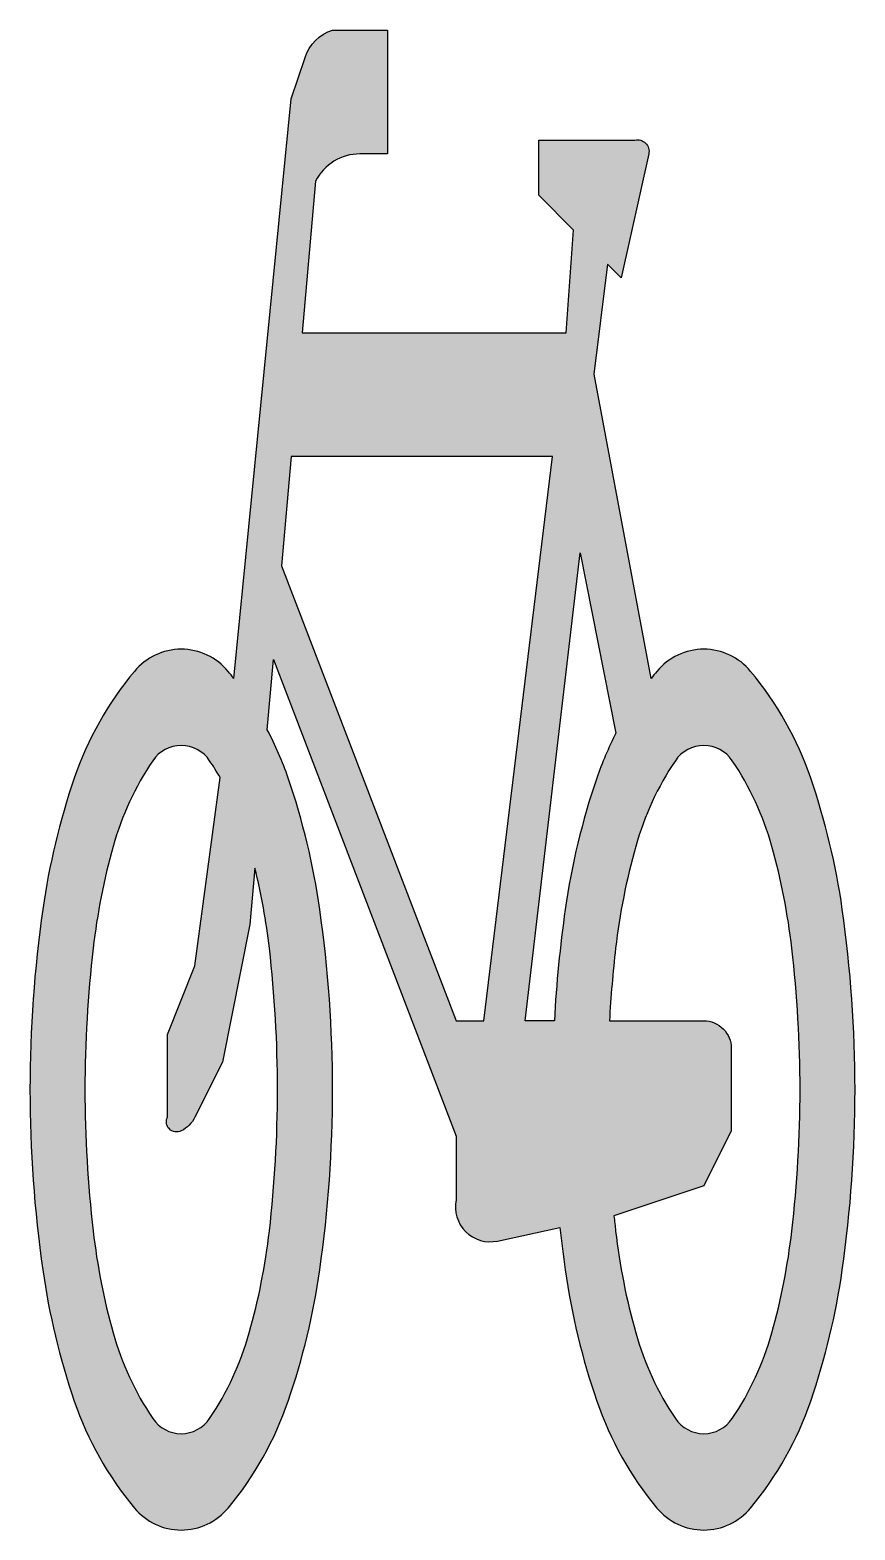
# Model space of a CAD drawing. Header units: metres. Extents: x -0.37 to 0.38, y 0 to 1.35.
import ezdxf

# ---------------------------------------------------------------- set-up
doc = ezdxf.new("R2010")
doc.units = ezdxf.units.M
doc.header["$LTSCALE"] = 0.2

msp = doc.modelspace()

# ---------------------------------------------------------------- hatches: boundary and pattern name
at = {"true_color": 0xfaf528}
h = msp.add_hatch(color=2, dxfattribs=at)
h.paths.add_polyline_path([(-0.045, 1.35), (-0.0698, 1.35), (-0.0698, 1.35), (-0.0945, 1.35, 0.236068), (-0.1193, 1.3252), (-0.1317, 1.2881), (-0.1833, 0.7663, 0.006813), (-0.1885, 0.7728, 0.22312), (-0.2308, 0.7927, 0.22312), (-0.273, 0.7728, 0.090648), (-0.3271, 0.6766, 0.047451), (-0.3555, 0.5586, 0.035374), (-0.367, 0.3963, 0.035374), (-0.3555, 0.2341, 0.047451), (-0.3271, 0.1161, 0.090648), (-0.273, 0.0198, 0.22312), (-0.2308, 0, 0.22312), (-0.1885, 0.0198, 0.090648), (-0.1344, 0.1161, 0.047451), (-0.106, 0.2341, 0.035374), (-0.0945, 0.3963, 0.035374), (-0.106, 0.5586, 0.047451), (-0.1344, 0.6766, 0.038864), (-0.1534, 0.7203), (-0.1478, 0.7835), (0.0169, 0.3546), (0.0169, 0.2972, 0.544665), (0.0541, 0.2601), (0.1103, 0.2722, 0.008345), (0.1151, 0.2341, 0.047451), (0.1435, 0.1161, 0.090648), (0.1976, 0.0198, 0.22312), (0.2399, 0, 0.22312), (0.2821, 0.0198, 0.090648), (0.3362, 0.1161, 0.047451), (0.3646, 0.2341, 0.035374), (0.3761, 0.3963, 0.035374), (0.3646, 0.5586, 0.047451), (0.3362, 0.6766, 0.090648), (0.2821, 0.7728, 0.22312), (0.2399, 0.7927, 0.22312), (0.1976, 0.7728, 0.006813), (0.1923, 0.7663), (0.1408, 1.0404), (0.1532, 1.1394), (0.1656, 1.1271), (0.1903, 1.2385, 0.548946), (0.1779, 1.2509), (0.0912, 1.2509), (0.0912, 1.2014), (0.1226, 1.17), (0.116, 1.0775), (-0.1219, 1.0775), (-0.1098, 1.214, -0.281777), (-0.0698, 1.2385), (-0.045, 1.2385)])
h.paths.add_polyline_path([(0.1036, 0.9661), (0.0417, 0.4583), (0.0169, 0.4583), (-0.1404, 0.8677), (-0.1317, 0.9661)], flags=16)
h.paths.add_polyline_path([(0.1284, 0.8794), (0.1608, 0.7172, 0.035986), (0.1435, 0.6766, 0.047451), (0.1151, 0.5586, 0.021905), (0.1053, 0.4583), (0.0789, 0.4583)], flags=16)
h.paths.add_polyline_path([(-0.2052, 0.6924, -0.01664), (-0.1958, 0.6774), (-0.2184, 0.5078), (-0.2432, 0.4459), (-0.2432, 0.3716, 0.720759), (-0.2308, 0.3592, 0.162278), (-0.2184, 0.3716), (-0.1936, 0.4211), (-0.1689, 0.545), (-0.1644, 0.5958, -0.030907), (-0.1514, 0.5236, -0.028874), (-0.1441, 0.3963, -0.028874), (-0.1514, 0.2691, -0.039407), (-0.1695, 0.1774, -0.080527), (-0.2052, 0.1003, -0.24906), (-0.2308, 0.0867, -0.24906), (-0.2564, 0.1003, -0.080527), (-0.2921, 0.1774, -0.039407), (-0.3101, 0.2691, -0.028874), (-0.3175, 0.3963, -0.028874), (-0.3101, 0.5236, -0.039407), (-0.2921, 0.6153, -0.080527), (-0.2564, 0.6924, -0.24906), (-0.2308, 0.706, -0.24906)], flags=16)
h.paths.add_polyline_path([(0.2399, 0.706, -0.24906), (0.2655, 0.6924, -0.080527), (0.3012, 0.6153, -0.039407), (0.3192, 0.5236, -0.028874), (0.3266, 0.3963, -0.028874), (0.3192, 0.2691, -0.039407), (0.3012, 0.1774, -0.080527), (0.2655, 0.1003, -0.24906), (0.2399, 0.0867, -0.24906), (0.2143, 0.1003, -0.080527), (0.1786, 0.1774, -0.039407), (0.1605, 0.2691, -0.003097), (0.159, 0.2827), (0.2399, 0.3096), (0.2646, 0.3592), (0.2646, 0.4335, 0.414214), (0.2399, 0.4583), (0.1549, 0.4583, -0.014843), (0.1605, 0.5236, -0.039407), (0.1786, 0.6153, -0.080527), (0.2143, 0.6924, -0.24906)], flags=16)

# ---------------------------------------------------------------- linework, layer by layer
at = {"color": 2, "true_color": 0xfaf528, "flags": 128}
for points in [[(-0.1833, 0.7663), (-0.1317, 1.2881), (-0.1193, 1.3252, -0.236068), (-0.0945, 1.35), (-0.045, 1.35), (-0.045, 1.2385), (-0.0698, 1.2385, 0.281777), (-0.1098, 1.214), (-0.1219, 1.0775), (0.116, 1.0775), (0.1226, 1.17), (0.0912, 1.2014), (0.0912, 1.2509), (0.1779, 1.2509, -0.548946), (0.1903, 1.2385), (0.1656, 1.1271), (0.1532, 1.1394), (0.1408, 1.0404), (0.1923, 0.7663)], [(-0.1885, 0.7728, 0.22312), (-0.2308, 0.7927, 0.22312), (-0.273, 0.7728, 0.090648), (-0.3271, 0.6766, 0.047451), (-0.3555, 0.5586, 0.035374), (-0.367, 0.3963, 0.035374), (-0.3555, 0.2341, 0.047451), (-0.3271, 0.1161, 0.090648), (-0.273, 0.0198, 0.22312), (-0.2308, 0, 0.22312), (-0.1885, 0.0198, 0.090648), (-0.1344, 0.1161, 0.047451), (-0.106, 0.2341, 0.035374), (-0.0945, 0.3963, 0.035374), (-0.106, 0.5586, 0.047451), (-0.1344, 0.6766, 0.038864), (-0.1534, 0.7203), (-0.1478, 0.7835), (0.0169, 0.3546), (0.0169, 0.2972, 0.544665), (0.0541, 0.2601), (0.1103, 0.2722, 0.008345), (0.1151, 0.2341, 0.047451), (0.1435, 0.1161, 0.090648), (0.1976, 0.0198, 0.22312), (0.2399, 0, 0.22312), (0.2821, 0.0198, 0.090648), (0.3362, 0.1161, 0.047451), (0.3646, 0.2341, 0.035374), (0.3761, 0.3963, 0.035374), (0.3646, 0.5586, 0.047451), (0.3362, 0.6766, 0.090648), (0.2821, 0.7728, 0.22312), (0.2399, 0.7927, 0.22312), (0.1976, 0.7728)]]:
    msp.add_lwpolyline(points, format="xyb", dxfattribs=at)
msp.add_lwpolyline([(-0.1404, 0.8677), (0.0169, 0.4583), (0.0417, 0.4583), (0.1036, 0.9661), (-0.1317, 0.9661)], close=True, dxfattribs=at)
for points in [[(0.1608, 0.7172, 0.035986), (0.1435, 0.6766, 0.047451), (0.1151, 0.5586, 0.021905), (0.1053, 0.4583), (0.0789, 0.4583), (0.1284, 0.8794)], [(-0.1644, 0.5958), (-0.1689, 0.545), (-0.1936, 0.4211), (-0.2184, 0.3716, -0.162278), (-0.2308, 0.3592, -0.720759), (-0.2432, 0.3716), (-0.2432, 0.4459), (-0.2184, 0.5078), (-0.1958, 0.6774, 0.01664), (-0.2052, 0.6924, 0.24906), (-0.2308, 0.706, 0.24906), (-0.2564, 0.6924, 0.080527), (-0.2921, 0.6153, 0.039407), (-0.3101, 0.5236, 0.028874), (-0.3175, 0.3963, 0.028874), (-0.3101, 0.2691, 0.039407), (-0.2921, 0.1774, 0.080527), (-0.2564, 0.1003, 0.24906), (-0.2308, 0.0867, 0.24906), (-0.2052, 0.1003, 0.080527), (-0.1695, 0.1774, 0.039407), (-0.1514, 0.2691, 0.028874), (-0.1441, 0.3963, 0.028874), (-0.1514, 0.5236, 0.030907)], [(0.3266, 0.3963, 0.028874), (0.3192, 0.5236, 0.039407), (0.3012, 0.6153, 0.080527), (0.2655, 0.6924, 0.24906), (0.2399, 0.706, 0.24906), (0.2143, 0.6924, 0.080527), (0.1786, 0.6153, 0.039407), (0.1605, 0.5236, 0.014843), (0.1549, 0.4583), (0.2399, 0.4583, -0.414214), (0.2646, 0.4335), (0.2646, 0.3592), (0.2399, 0.3096), (0.159, 0.2827, 0.003097), (0.1605, 0.2691, 0.039407), (0.1786, 0.1774, 0.080527), (0.2143, 0.1003, 0.24906), (0.2399, 0.0867, 0.24906), (0.2655, 0.1003, 0.080527), (0.3012, 0.1774, 0.039407), (0.3192, 0.2691, 0.028874)]]:
    msp.add_lwpolyline(points, format="xyb", close=True, dxfattribs=at)
at = {"color": 2, "true_color": 0xfaf528}
for centre, start, end in [((-0.4247, 0.5768), 38.1274, 39.6888), ((0.4338, 0.5768), 140.3112, 141.8726)]:
    msp.add_arc(centre, 0.3069, start, end, dxfattribs=at)

doc.saveas('drawing.dxf')
